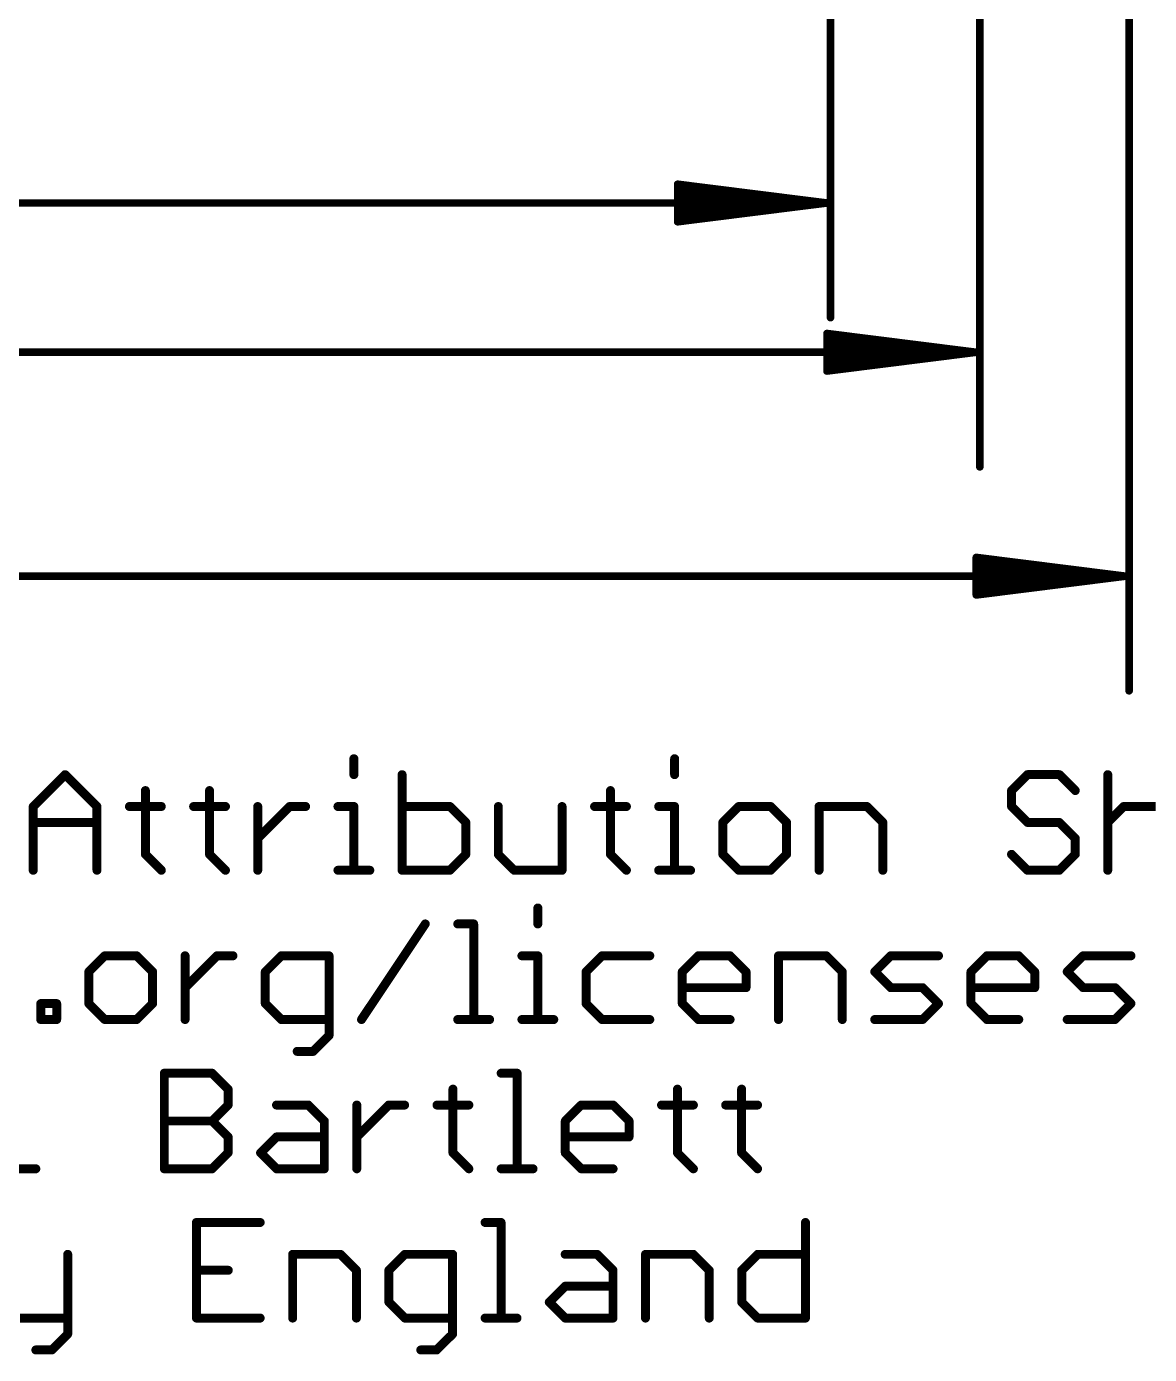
# Model space of a CAD drawing. Extents: x -32 to 75, y -23 to 37.
# Drawn here: x 24.42 to 43.53, y -23.4 to -0.81 of the extents above; entities that cross this region are included whole.
import ezdxf

# ---------------------------------------------------------------- set-up
doc = ezdxf.new("R2010")
doc.units = 0
doc.layers.add('47', color=253, linetype='CONTINUOUS')
doc.layers.add('51', color=53, linetype='CONTINUOUS')

msp = doc.modelspace()

# ---------------------------------------------------------------- linework, layer by layer
at = {"layer": '47', "const_width": 0.13}
for points in [[(38.1, 0), (38.1, -5.76)], [(40.64, 0), (40.64, -8.3)], [(43.18, 0), (43.18, -12.11)], [(38.035, -3.81), (35.5, -3.4908)], [(35.5, -3.4908), (35.5, -4.1292)], [(38.035, -3.81), (35.5, -3.55)], [(38.035, -3.81), (35.5, -3.68)], [(0.065, -3.81), (38.035, -3.81)], [(35.5, -4.1292), (38.035, -3.81)], [(35.5, -3.94), (38.035, -3.81)], [(35.5, -4.07), (38.035, -3.81)], [(40.575, -6.35), (38.04, -6.0308)], [(38.04, -6.0308), (38.04, -6.6692)], [(40.575, -6.35), (38.04, -6.09)], [(0.065, -6.35), (40.575, -6.35)], [(40.575, -6.35), (38.04, -6.22)], [(38.04, -6.6692), (40.575, -6.35)], [(38.04, -6.48), (40.575, -6.35)], [(38.04, -6.61), (40.575, -6.35)], [(43.115, -10.16), (40.58, -9.8408)], [(40.58, -9.8408), (40.58, -10.4792)], [(43.115, -10.16), (40.58, -9.9)], [(0.065, -10.16), (43.115, -10.16)], [(43.115, -10.16), (40.58, -10.03)], [(40.58, -10.4792), (43.115, -10.16)], [(40.58, -10.29), (43.115, -10.16)], [(40.58, -10.42), (43.115, -10.16)]]:
    msp.add_lwpolyline(points, dxfattribs=at)
at = {"layer": '47', "const_width": 0.065}
for points in [[(35.5041, -3.4585, 1), (35.4959, -3.523)], [(35.5325, -3.4908, 1), (35.4675, -3.4908)], [(35.5033, -3.5177, 1), (35.4967, -3.5823)], [(35.5017, -3.6475, 1), (35.4983, -3.7125)], [(38.0391, -3.8422, 1), (38.0309, -3.7778)], [(38.0309, -3.8422, 1), (38.0391, -3.7778)], [(38.0383, -3.8423, 1), (38.0317, -3.7777)], [(38.0317, -3.8423, 1), (38.0383, -3.7777)], [(38.0333, -3.8425, 1), (38.0367, -3.7775)], [(38.0367, -3.8425, 1), (38.0333, -3.7775)], [(38.035, -3.8425, 1), (38.035, -3.7775)], [(35.4983, -3.9075, 1), (35.5017, -3.9725)], [(35.4967, -4.0377, 1), (35.5033, -4.1023)], [(35.4959, -4.097, 1), (35.5041, -4.1615)], [(35.4675, -4.1292, 1), (35.5325, -4.1292)], [(38.0675, -5.76, 1), (38.1325, -5.76)], [(38.0441, -5.9985, 1), (38.0359, -6.063)], [(38.0725, -6.0308, 1), (38.0075, -6.0308)], [(38.0433, -6.0577, 1), (38.0367, -6.1223)], [(38.0417, -6.1875, 1), (38.0383, -6.2525)], [(40.5791, -6.3822, 1), (40.5709, -6.3178)], [(40.5709, -6.3822, 1), (40.5791, -6.3178)], [(40.5783, -6.3823, 1), (40.5717, -6.3177)], [(40.5717, -6.3823, 1), (40.5783, -6.3177)], [(40.5733, -6.3825, 1), (40.5767, -6.3175)], [(40.5767, -6.3825, 1), (40.5733, -6.3175)], [(40.575, -6.3825, 1), (40.575, -6.3175)], [(38.0383, -6.4475, 1), (38.0417, -6.5125)], [(38.0367, -6.5777, 1), (38.0433, -6.6423)], [(38.0359, -6.637, 1), (38.0441, -6.7015)], [(38.0075, -6.6692, 1), (38.0725, -6.6692)], [(40.6075, -8.3, 1), (40.6725, -8.3)], [(40.5841, -9.8085, 1), (40.5759, -9.873)], [(40.6125, -9.8408, 1), (40.5475, -9.8408)], [(40.5833, -9.8677, 1), (40.5767, -9.9323)], [(40.5817, -9.9975, 1), (40.5783, -10.0625)], [(43.1191, -10.1922, 1), (43.1109, -10.1278)], [(43.1109, -10.1922, 1), (43.1191, -10.1278)], [(43.1183, -10.1923, 1), (43.1117, -10.1277)], [(43.1117, -10.1923, 1), (43.1183, -10.1277)], [(43.1133, -10.1925, 1), (43.1167, -10.1275)], [(43.1167, -10.1925, 1), (43.1133, -10.1275)], [(43.115, -10.1925, 1), (43.115, -10.1275)], [(40.5783, -10.2575, 1), (40.5817, -10.3225)], [(40.5767, -10.3877, 1), (40.5833, -10.4523)], [(40.5759, -10.447, 1), (40.5841, -10.5115)], [(40.5475, -10.4792, 1), (40.6125, -10.4792)], [(43.1475, -12.11, 1), (43.2125, -12.11)]]:
    msp.add_lwpolyline(points, format="xyb", dxfattribs=at)
at = {"layer": '51', "const_width": 0.1524}
for points in [[(29.9907, -13.2656), (29.9907, -13.5368)], [(35.4479, -13.2656), (35.4479, -13.5368)], [(24.5352, -14.0791), (25.0776, -13.5368)], [(25.0776, -13.5368), (25.6199, -14.0791)], [(30.811, -13.5368), (30.811, -15.1638)], [(41.4508, -13.5368), (41.1797, -13.808)], [(41.9931, -13.5368), (41.4508, -13.5368)], [(42.2643, -13.808), (41.9931, -13.5368)], [(42.8168, -13.5368), (42.8168, -15.1638)], [(26.4436, -13.808), (26.4436, -14.8926)], [(27.535, -13.808), (27.535, -14.8926)], [(34.3565, -13.808), (34.3565, -14.8926)], [(41.1797, -13.808), (41.1797, -14.0791)], [(24.5352, -15.1638), (24.5352, -14.0791)], [(25.6199, -14.0791), (25.6199, -15.1638)], [(26.1724, -14.0791), (26.7147, -14.0791)], [(27.2638, -14.0791), (27.8062, -14.0791)], [(28.3553, -15.1638), (28.3553, -14.0791)], [(28.3553, -14.6215), (28.8976, -14.0791)], [(28.8976, -14.0791), (29.1688, -14.0791)], [(29.7196, -14.0791), (29.9907, -14.0791)], [(29.9907, -14.0791), (29.9907, -15.1638)], [(31.6245, -14.0791), (30.811, -14.0791)], [(31.8957, -14.3503), (31.6245, -14.0791)], [(32.4482, -14.0791), (32.4482, -14.8926)], [(33.5328, -15.1638), (33.5328, -14.0791)], [(34.0853, -14.0791), (34.6276, -14.0791)], [(35.1767, -14.0791), (35.4479, -14.0791)], [(35.4479, -14.0791), (35.4479, -15.1638)], [(36.5393, -14.0791), (36.2682, -14.3503)], [(37.0817, -14.0791), (36.5393, -14.0791)], [(37.3528, -14.3503), (37.0817, -14.0791)], [(37.9053, -15.1638), (37.9053, -14.0791)], [(37.9053, -14.0791), (38.7188, -14.0791)], [(38.7188, -14.0791), (38.99, -14.3503)], [(41.1797, -14.0791), (41.4508, -14.3503)], [(42.8168, -14.3503), (43.088, -14.0791)], [(43.088, -14.0791), (43.6303, -14.0791)], [(24.5352, -14.3503), (25.6199, -14.3503)], [(31.8957, -14.8926), (31.8957, -14.3503)], [(36.2682, -14.3503), (36.2682, -14.8926)], [(37.3528, -14.8926), (37.3528, -14.3503)], [(38.99, -14.3503), (38.99, -15.1638)], [(41.4508, -14.3503), (41.9931, -14.3503)], [(41.9931, -14.3503), (42.2643, -14.6215)], [(42.2643, -14.6215), (42.2643, -14.8926)], [(26.4436, -14.8926), (26.7147, -15.1638)], [(27.535, -14.8926), (27.8062, -15.1638)], [(31.6245, -15.1638), (31.8957, -14.8926)], [(32.4482, -14.8926), (32.7193, -15.1638)], [(34.3565, -14.8926), (34.6276, -15.1638)], [(36.2682, -14.8926), (36.5393, -15.1638)], [(37.0817, -15.1638), (37.3528, -14.8926)], [(41.4508, -15.1638), (41.1797, -14.8926)], [(42.2643, -14.8926), (41.9931, -15.1638)], [(29.7196, -15.1638), (30.2619, -15.1638)], [(30.811, -15.1638), (31.6245, -15.1638)], [(32.7193, -15.1638), (33.5328, -15.1638)], [(35.1767, -15.1638), (35.7191, -15.1638)], [(36.5393, -15.1638), (37.0817, -15.1638)], [(41.9931, -15.1638), (41.4508, -15.1638)], [(33.1206, -15.8056), (33.1206, -16.0768)], [(30.1208, -17.7038), (31.2055, -16.0768)], [(31.758, -16.0768), (32.0291, -16.0768)], [(32.0291, -16.0768), (32.0291, -17.7038)], [(25.7534, -16.6191), (25.4822, -16.8903)], [(26.2957, -16.6191), (25.7534, -16.6191)], [(26.5669, -16.8903), (26.2957, -16.6191)], [(27.1194, -17.7038), (27.1194, -16.6191)], [(27.1194, -17.1615), (27.6617, -16.6191)], [(27.6617, -16.6191), (27.9329, -16.6191)], [(28.7548, -16.6191), (28.4837, -16.8903)], [(29.5683, -16.6191), (28.7548, -16.6191)], [(29.5683, -17.975), (29.5683, -16.6191)], [(32.8494, -16.6191), (33.1206, -16.6191)], [(33.1206, -16.6191), (33.1206, -17.7038)], [(34.212, -16.6191), (33.9409, -16.8903)], [(35.0255, -16.6191), (34.212, -16.6191)], [(35.578, -16.8903), (35.8492, -16.6191)], [(35.8492, -16.6191), (36.3915, -16.6191)], [(36.3915, -16.6191), (36.6627, -16.8903)], [(37.2152, -17.7038), (37.2152, -16.6191)], [(37.2152, -16.6191), (38.0287, -16.6191)], [(38.0287, -16.6191), (38.2998, -16.8903)], [(38.8523, -16.8903), (39.1235, -16.6191)], [(39.1235, -16.6191), (39.937, -16.6191)], [(40.4895, -16.8903), (40.7606, -16.6191)], [(40.7606, -16.6191), (41.303, -16.6191)], [(41.303, -16.6191), (41.5741, -16.8903)], [(42.1266, -16.8903), (42.3978, -16.6191)], [(42.3978, -16.6191), (43.2113, -16.6191)], [(25.4822, -16.8903), (25.4822, -17.4326)], [(26.5669, -17.4326), (26.5669, -16.8903)], [(28.4837, -16.8903), (28.4837, -17.4326)], [(33.9409, -16.8903), (33.9409, -17.4326)], [(35.578, -17.4326), (35.578, -16.8903)], [(36.6627, -16.8903), (36.6627, -17.1615)], [(38.2998, -16.8903), (38.2998, -17.7038)], [(39.1235, -17.1615), (38.8523, -16.8903)], [(40.4895, -17.4326), (40.4895, -16.8903)], [(41.5741, -16.8903), (41.5741, -17.1615)], [(42.3978, -17.1615), (42.1266, -16.8903)], [(36.6627, -17.1615), (35.578, -17.1615)], [(39.6658, -17.1615), (39.1235, -17.1615)], [(39.937, -17.4326), (39.6658, -17.1615)], [(41.5741, -17.1615), (40.4895, -17.1615)], [(42.9401, -17.1615), (42.3978, -17.1615)], [(43.2113, -17.4326), (42.9401, -17.1615)], [(24.6636, -17.7038), (24.6636, -17.4326)], [(24.6636, -17.4326), (24.9348, -17.4326)], [(24.9348, -17.4326), (24.9348, -17.7038)], [(25.4822, -17.4326), (25.7534, -17.7038)], [(26.2957, -17.7038), (26.5669, -17.4326)], [(28.4837, -17.4326), (28.7548, -17.7038)], [(33.9409, -17.4326), (34.212, -17.7038)], [(35.8492, -17.7038), (35.578, -17.4326)], [(39.6658, -17.7038), (39.937, -17.4326)], [(40.7606, -17.7038), (40.4895, -17.4326)], [(42.9401, -17.7038), (43.2113, -17.4326)], [(24.9348, -17.7038), (24.6636, -17.7038)], [(25.7534, -17.7038), (26.2957, -17.7038)], [(28.7548, -17.7038), (29.5683, -17.7038)], [(31.758, -17.7038), (32.3003, -17.7038)], [(32.8494, -17.7038), (33.3917, -17.7038)], [(34.212, -17.7038), (35.0255, -17.7038)], [(36.3915, -17.7038), (35.8492, -17.7038)], [(38.8523, -17.7038), (39.6658, -17.7038)], [(41.303, -17.7038), (40.7606, -17.7038)], [(42.1266, -17.7038), (42.9401, -17.7038)], [(29.2972, -18.2461), (29.5683, -17.975)], [(29.026, -18.2461), (29.2972, -18.2461)], [(26.7663, -20.2438), (26.7663, -18.6168)], [(26.7663, -18.6168), (27.5798, -18.6168)], [(27.5798, -18.6168), (27.8509, -18.888)], [(32.4963, -18.6168), (32.7675, -18.6168)], [(32.7675, -18.6168), (32.7675, -20.2438)], [(27.8509, -18.888), (27.8509, -19.1591)], [(31.676, -18.888), (31.676, -19.9726)], [(35.4961, -18.888), (35.4961, -19.9726)], [(36.5875, -18.888), (36.5875, -19.9726)], [(27.8509, -19.1591), (27.5798, -19.4303)], [(28.6746, -19.1591), (29.2169, -19.1591)], [(29.2169, -19.1591), (29.4881, -19.4303)], [(30.0406, -20.2438), (30.0406, -19.1591)], [(30.0406, -19.7015), (30.5829, -19.1591)], [(30.5829, -19.1591), (30.8541, -19.1591)], [(31.4049, -19.1591), (31.9472, -19.1591)], [(33.5877, -19.4303), (33.8589, -19.1591)], [(33.8589, -19.1591), (34.4012, -19.1591)], [(34.4012, -19.1591), (34.6724, -19.4303)], [(35.2249, -19.1591), (35.7672, -19.1591)], [(36.3163, -19.1591), (36.8587, -19.1591)], [(26.7663, -19.4303), (27.5798, -19.4303)], [(27.5798, -19.4303), (27.8509, -19.7015)], [(29.4881, -19.4303), (29.4881, -20.2438)], [(33.5877, -19.9726), (33.5877, -19.4303)], [(34.6724, -19.4303), (34.6724, -19.7015)], [(27.8509, -19.7015), (27.8509, -19.9726)], [(28.4034, -19.9726), (28.6746, -19.7015)], [(28.6746, -19.7015), (29.4881, -19.7015)], [(34.6724, -19.7015), (33.5877, -19.7015)], [(27.8509, -19.9726), (27.5798, -20.2438)], [(28.6746, -20.2438), (28.4034, -19.9726)], [(31.676, -19.9726), (31.9472, -20.2438)], [(33.8589, -20.2438), (33.5877, -19.9726)], [(35.4961, -19.9726), (35.7672, -20.2438)], [(36.5875, -19.9726), (36.8587, -20.2438)], [(24.0377, -20.2438), (24.58, -20.2438)], [(27.5798, -20.2438), (26.7663, -20.2438)], [(29.4881, -20.2438), (28.6746, -20.2438)], [(32.4963, -20.2438), (33.0386, -20.2438)], [(34.4012, -20.2438), (33.8589, -20.2438)], [(28.3966, -21.1568), (27.312, -21.1568)], [(27.312, -21.1568), (27.312, -22.7838)], [(32.2234, -21.1568), (32.4946, -21.1568)], [(32.4946, -21.1568), (32.4946, -22.7838)], [(37.6739, -21.1568), (37.6739, -22.7838)], [(25.1223, -21.6991), (25.1223, -23.055)], [(28.9491, -22.7838), (28.9491, -21.6991)], [(28.9491, -21.6991), (29.7626, -21.6991)], [(29.7626, -21.6991), (30.0338, -21.9703)], [(30.8575, -21.6991), (30.5863, -21.9703)], [(31.671, -21.6991), (30.8575, -21.6991)], [(31.671, -23.055), (31.671, -21.6991)], [(33.5861, -21.6991), (34.1284, -21.6991)], [(34.1284, -21.6991), (34.3995, -21.9703)], [(34.952, -22.7838), (34.952, -21.6991)], [(34.952, -21.6991), (35.7655, -21.6991)], [(35.7655, -21.6991), (36.0367, -21.9703)], [(36.5892, -21.9703), (36.8604, -21.6991)], [(36.8604, -21.6991), (37.6739, -21.6991)], [(27.312, -21.9703), (27.8543, -21.9703)], [(30.0338, -21.9703), (30.0338, -22.7838)], [(30.5863, -21.9703), (30.5863, -22.5126)], [(34.3995, -21.9703), (34.3995, -22.7838)], [(36.0367, -21.9703), (36.0367, -22.7838)], [(36.5892, -22.5126), (36.5892, -21.9703)], [(33.3149, -22.5126), (33.5861, -22.2415)], [(33.5861, -22.2415), (34.3995, -22.2415)], [(30.5863, -22.5126), (30.8575, -22.7838)], [(33.5861, -22.7838), (33.3149, -22.5126)], [(36.8604, -22.7838), (36.5892, -22.5126)], [(24.3088, -22.7838), (25.1223, -22.7838)], [(27.312, -22.7838), (28.3966, -22.7838)], [(30.8575, -22.7838), (31.671, -22.7838)], [(32.2234, -22.7838), (32.7658, -22.7838)], [(34.3995, -22.7838), (33.5861, -22.7838)], [(37.6739, -22.7838), (36.8604, -22.7838)], [(25.1223, -23.055), (24.8512, -23.3261)], [(31.3998, -23.3261), (31.671, -23.055)], [(24.8512, -23.3261), (24.58, -23.3261)], [(31.1286, -23.3261), (31.3998, -23.3261)]]:
    msp.add_lwpolyline(points, dxfattribs=at)
at = {"layer": '51', "const_width": 0.0762}
for points in [[(30.0288, -13.2656, 1), (29.9526, -13.2656)], [(35.486, -13.2656, 1), (35.4098, -13.2656)], [(25.1045, -13.5099, 1), (25.0506, -13.5638)], [(25.1045, -13.5638, 1), (25.0506, -13.5099)], [(29.9526, -13.5368, 1), (30.0288, -13.5368)], [(30.8491, -13.5368, 1), (30.7729, -13.5368)], [(35.4098, -13.5368, 1), (35.486, -13.5368)], [(41.4508, -13.4987, 1), (41.4508, -13.5749)], [(41.4778, -13.5638, 1), (41.4239, -13.5099)], [(42.0201, -13.5099, 1), (41.9662, -13.5638)], [(41.9931, -13.5749, 1), (41.9931, -13.4987)], [(42.8549, -13.5368, 1), (42.7787, -13.5368)], [(26.4817, -13.808, 1), (26.4055, -13.808)], [(27.5731, -13.808, 1), (27.4969, -13.808)], [(34.3946, -13.808, 1), (34.3184, -13.808)], [(41.1527, -13.781, 1), (41.2066, -13.8349)], [(41.2178, -13.808, 1), (41.1416, -13.808)], [(42.2374, -13.8349, 1), (42.2913, -13.781)], [(24.5733, -14.0791, 1), (24.4971, -14.0791)], [(25.658, -14.0791, 1), (25.5818, -14.0791)], [(26.1724, -14.041, 1), (26.1724, -14.1172)], [(26.7147, -14.1172, 1), (26.7147, -14.041)], [(27.2638, -14.041, 1), (27.2638, -14.1172)], [(27.8062, -14.1172, 1), (27.8062, -14.041)], [(28.3934, -14.0791, 1), (28.3172, -14.0791)], [(28.8976, -14.041, 1), (28.8976, -14.1172)], [(28.9245, -14.1061, 1), (28.8706, -14.0522)], [(29.1688, -14.1172, 1), (29.1688, -14.041)], [(29.7196, -14.041, 1), (29.7196, -14.1172)], [(30.0288, -14.0791, 1), (29.9526, -14.0791)], [(29.9907, -14.1172, 1), (29.9907, -14.041)], [(30.811, -14.041, 1), (30.811, -14.1172)], [(31.6514, -14.0522, 1), (31.5975, -14.1061)], [(31.6245, -14.1172, 1), (31.6245, -14.041)], [(32.4863, -14.0791, 1), (32.4101, -14.0791)], [(33.5709, -14.0791, 1), (33.4947, -14.0791)], [(34.0853, -14.041, 1), (34.0853, -14.1172)], [(34.6276, -14.1172, 1), (34.6276, -14.041)], [(35.1767, -14.041, 1), (35.1767, -14.1172)], [(35.486, -14.0791, 1), (35.4098, -14.0791)], [(35.4479, -14.1172, 1), (35.4479, -14.041)], [(36.5393, -14.041, 1), (36.5393, -14.1172)], [(36.5663, -14.1061, 1), (36.5124, -14.0522)], [(37.1086, -14.0522, 1), (37.0547, -14.1061)], [(37.0817, -14.1172, 1), (37.0817, -14.041)], [(37.9434, -14.0791, 1), (37.8672, -14.0791)], [(37.9053, -14.041, 1), (37.9053, -14.1172)], [(38.7458, -14.0522, 1), (38.6919, -14.1061)], [(38.7188, -14.1172, 1), (38.7188, -14.041)], [(41.2066, -14.0522, 1), (41.1527, -14.1061)], [(43.088, -14.041, 1), (43.088, -14.1172)], [(43.1149, -14.1061, 1), (43.061, -14.0522)], [(24.5083, -14.0522, 1), (24.5622, -14.1061)], [(25.5929, -14.1061, 1), (25.6468, -14.0522)], [(41.1416, -14.0791, 1), (41.2178, -14.0791)], [(24.5352, -14.3122, 1), (24.5352, -14.3884)], [(25.6199, -14.3884, 1), (25.6199, -14.3122)], [(31.9338, -14.3503, 1), (31.8576, -14.3503)], [(31.8687, -14.3772, 1), (31.9226, -14.3234)], [(36.3063, -14.3503, 1), (36.2301, -14.3503)], [(36.2412, -14.3234, 1), (36.2951, -14.3772)], [(37.3909, -14.3503, 1), (37.3147, -14.3503)], [(37.3259, -14.3772, 1), (37.3798, -14.3234)], [(39.0281, -14.3503, 1), (38.9519, -14.3503)], [(38.9631, -14.3772, 1), (39.0169, -14.3234)], [(41.4508, -14.3122, 1), (41.4508, -14.3884)], [(41.4239, -14.3772, 1), (41.4778, -14.3234)], [(42.0201, -14.3234, 1), (41.9662, -14.3772)], [(41.9931, -14.3884, 1), (41.9931, -14.3122)], [(42.7899, -14.3234, 1), (42.8438, -14.3772)], [(28.3283, -14.5945, 1), (28.3822, -14.6484)], [(42.3024, -14.6215, 1), (42.2262, -14.6215)], [(42.2374, -14.6484, 1), (42.2913, -14.5945)], [(26.4705, -14.8657, 1), (26.4166, -14.9196)], [(26.4055, -14.8926, 1), (26.4817, -14.8926)], [(27.5619, -14.8657, 1), (27.508, -14.9196)], [(27.4969, -14.8926, 1), (27.5731, -14.8926)], [(31.8576, -14.8926, 1), (31.9338, -14.8926)], [(31.9226, -14.9196, 1), (31.8687, -14.8657)], [(32.4751, -14.8657, 1), (32.4212, -14.9196)], [(32.4101, -14.8926, 1), (32.4863, -14.8926)], [(34.3834, -14.8657, 1), (34.3295, -14.9196)], [(34.3184, -14.8926, 1), (34.3946, -14.8926)], [(36.2951, -14.8657, 1), (36.2412, -14.9196)], [(36.2301, -14.8926, 1), (36.3063, -14.8926)], [(37.3147, -14.8926, 1), (37.3909, -14.8926)], [(37.3798, -14.9196, 1), (37.3259, -14.8657)], [(41.2066, -14.8657, 1), (41.1527, -14.9196)], [(42.2262, -14.8926, 1), (42.3024, -14.8926)], [(42.2913, -14.9196, 1), (42.2374, -14.8657)], [(24.4971, -15.1638, 1), (24.5733, -15.1638)], [(25.5818, -15.1638, 1), (25.658, -15.1638)], [(26.6878, -15.1907, 1), (26.7417, -15.1369)], [(27.7792, -15.1907, 1), (27.8331, -15.1369)], [(28.3172, -15.1638, 1), (28.3934, -15.1638)], [(29.7196, -15.1257, 1), (29.7196, -15.2019)], [(29.9526, -15.1638, 1), (30.0288, -15.1638)], [(30.2619, -15.2019, 1), (30.2619, -15.1257)], [(30.811, -15.1257, 1), (30.811, -15.2019)], [(30.7729, -15.1638, 1), (30.8491, -15.1638)], [(31.5976, -15.1369, 1), (31.6514, -15.1907)], [(31.6245, -15.2019, 1), (31.6245, -15.1257)], [(32.7193, -15.1257, 1), (32.7193, -15.2019)], [(32.6924, -15.1907, 1), (32.7463, -15.1369)], [(33.4947, -15.1638, 1), (33.5709, -15.1638)], [(33.5328, -15.2019, 1), (33.5328, -15.1257)], [(34.6007, -15.1907, 1), (34.6546, -15.1369)], [(35.1767, -15.1257, 1), (35.1767, -15.2019)], [(35.4098, -15.1638, 1), (35.486, -15.1638)], [(35.7191, -15.2019, 1), (35.7191, -15.1257)], [(36.5393, -15.1257, 1), (36.5393, -15.2019)], [(36.5124, -15.1907, 1), (36.5663, -15.1369)], [(37.0547, -15.1369, 1), (37.1086, -15.1907)], [(37.0817, -15.2019, 1), (37.0817, -15.1257)], [(37.8672, -15.1638, 1), (37.9434, -15.1638)], [(38.9519, -15.1638, 1), (39.0281, -15.1638)], [(41.4508, -15.1257, 1), (41.4508, -15.2019)], [(41.4239, -15.1907, 1), (41.4778, -15.1369)], [(41.9662, -15.1369, 1), (42.0201, -15.1907)], [(41.9931, -15.2019, 1), (41.9931, -15.1257)], [(42.7787, -15.1638, 1), (42.8549, -15.1638)], [(33.1587, -15.8056, 1), (33.0825, -15.8056)], [(31.2372, -16.0979, 1), (31.1738, -16.0557)], [(31.758, -16.0387, 1), (31.758, -16.1149)], [(32.0672, -16.0768, 1), (31.991, -16.0768)], [(32.0291, -16.1149, 1), (32.0291, -16.0387)], [(33.0825, -16.0768, 1), (33.1587, -16.0768)], [(25.7534, -16.581, 1), (25.7534, -16.6572)], [(25.7803, -16.6461, 1), (25.7264, -16.5922)], [(26.3227, -16.5922, 1), (26.2688, -16.6461)], [(26.2957, -16.6572, 1), (26.2957, -16.581)], [(27.1575, -16.6191, 1), (27.0813, -16.6191)], [(27.6617, -16.581, 1), (27.6617, -16.6572)], [(27.6886, -16.6461, 1), (27.6348, -16.5922)], [(27.9329, -16.6572, 1), (27.9329, -16.581)], [(28.7548, -16.581, 1), (28.7548, -16.6572)], [(28.7818, -16.6461, 1), (28.7279, -16.5922)], [(29.6064, -16.6191, 1), (29.5302, -16.6191)], [(29.5683, -16.6572, 1), (29.5683, -16.581)], [(32.8494, -16.581, 1), (32.8494, -16.6572)], [(33.1587, -16.6191, 1), (33.0825, -16.6191)], [(33.1206, -16.6572, 1), (33.1206, -16.581)], [(34.212, -16.581, 1), (34.212, -16.6572)], [(34.239, -16.6461, 1), (34.1851, -16.5922)], [(35.0255, -16.6572, 1), (35.0255, -16.581)], [(35.8492, -16.581, 1), (35.8492, -16.6572)], [(35.8761, -16.6461, 1), (35.8222, -16.5922)], [(36.4184, -16.5922, 1), (36.3646, -16.6461)], [(36.3915, -16.6572, 1), (36.3915, -16.581)], [(37.2533, -16.6191, 1), (37.1771, -16.6191)], [(37.2152, -16.581, 1), (37.2152, -16.6572)], [(38.0556, -16.5922, 1), (38.0017, -16.6461)], [(38.0287, -16.6572, 1), (38.0287, -16.581)], [(39.1235, -16.581, 1), (39.1235, -16.6572)], [(39.1504, -16.6461, 1), (39.0965, -16.5922)], [(39.937, -16.6572, 1), (39.937, -16.581)], [(40.7606, -16.581, 1), (40.7606, -16.6572)], [(40.7876, -16.6461, 1), (40.7337, -16.5922)], [(41.3299, -16.5922, 1), (41.276, -16.6461)], [(41.303, -16.6572, 1), (41.303, -16.581)], [(42.3978, -16.581, 1), (42.3978, -16.6572)], [(42.4247, -16.6461, 1), (42.3709, -16.5922)], [(43.2113, -16.6572, 1), (43.2113, -16.581)], [(25.5203, -16.8903, 1), (25.4441, -16.8903)], [(25.4553, -16.8634, 1), (25.5092, -16.9172)], [(26.605, -16.8903, 1), (26.5288, -16.8903)], [(26.5399, -16.9172, 1), (26.5938, -16.8634)], [(28.5218, -16.8903, 1), (28.4456, -16.8903)], [(28.4567, -16.8634, 1), (28.5106, -16.9172)], [(33.979, -16.8903, 1), (33.9028, -16.8903)], [(33.9139, -16.8634, 1), (33.9678, -16.9172)], [(35.6161, -16.8903, 1), (35.5399, -16.8903)], [(35.5511, -16.8634, 1), (35.605, -16.9172)], [(36.7008, -16.8903, 1), (36.6246, -16.8903)], [(36.6357, -16.9172, 1), (36.6896, -16.8634)], [(38.3379, -16.8903, 1), (38.2617, -16.8903)], [(38.2729, -16.9172, 1), (38.3268, -16.8634)], [(38.8793, -16.8634, 1), (38.8254, -16.9172)], [(38.8254, -16.8634, 1), (38.8793, -16.9172)], [(40.5276, -16.8903, 1), (40.4514, -16.8903)], [(40.4625, -16.8634, 1), (40.5164, -16.9172)], [(41.6122, -16.8903, 1), (41.536, -16.8903)], [(41.5472, -16.9172, 1), (41.6011, -16.8634)], [(42.1536, -16.8634, 1), (42.0997, -16.9172)], [(42.0997, -16.8634, 1), (42.1536, -16.9172)], [(27.0924, -17.1345, 1), (27.1463, -17.1884)], [(35.578, -17.1234, 1), (35.578, -17.1996)], [(36.6246, -17.1615, 1), (36.7008, -17.1615)], [(36.6627, -17.1996, 1), (36.6627, -17.1234)], [(39.1235, -17.1234, 1), (39.1235, -17.1996)], [(39.0965, -17.1884, 1), (39.1504, -17.1345)], [(39.6928, -17.1345, 1), (39.6389, -17.1884)], [(39.6658, -17.1996, 1), (39.6658, -17.1234)], [(40.4895, -17.1234, 1), (40.4895, -17.1996)], [(41.536, -17.1615, 1), (41.6122, -17.1615)], [(41.5741, -17.1996, 1), (41.5741, -17.1234)], [(42.3978, -17.1234, 1), (42.3978, -17.1996)], [(42.3709, -17.1884, 1), (42.4247, -17.1345)], [(42.9671, -17.1345, 1), (42.9132, -17.1884)], [(42.9401, -17.1996, 1), (42.9401, -17.1234)], [(24.7017, -17.4326, 1), (24.6255, -17.4326)], [(24.6636, -17.3945, 1), (24.6636, -17.4707)], [(24.9729, -17.4326, 1), (24.8967, -17.4326)], [(24.9348, -17.4707, 1), (24.9348, -17.3945)], [(25.5092, -17.4057, 1), (25.4553, -17.4596)], [(25.4441, -17.4326, 1), (25.5203, -17.4326)], [(26.5288, -17.4326, 1), (26.605, -17.4326)], [(26.5938, -17.4596, 1), (26.5399, -17.4057)], [(28.5106, -17.4057, 1), (28.4567, -17.4596)], [(28.4456, -17.4326, 1), (28.5218, -17.4326)], [(33.9678, -17.4057, 1), (33.9139, -17.4596)], [(33.9028, -17.4326, 1), (33.979, -17.4326)], [(35.605, -17.4057, 1), (35.5511, -17.4596)], [(35.5399, -17.4326, 1), (35.6161, -17.4326)], [(39.9639, -17.4596, 1), (39.91, -17.4057)], [(39.91, -17.4596, 1), (39.9639, -17.4057)], [(40.5164, -17.4057, 1), (40.4625, -17.4596)], [(40.4514, -17.4326, 1), (40.5276, -17.4326)], [(43.2382, -17.4596, 1), (43.1844, -17.4057)], [(43.1844, -17.4596, 1), (43.2382, -17.4057)], [(24.6636, -17.6657, 1), (24.6636, -17.7419)], [(24.6255, -17.7038, 1), (24.7017, -17.7038)], [(24.8967, -17.7038, 1), (24.9729, -17.7038)], [(24.9348, -17.7419, 1), (24.9348, -17.6657)], [(25.7534, -17.6657, 1), (25.7534, -17.7419)], [(25.7264, -17.7307, 1), (25.7803, -17.6769)], [(26.2688, -17.6769, 1), (26.3226, -17.7307)], [(26.2957, -17.7419, 1), (26.2957, -17.6657)], [(27.0813, -17.7038, 1), (27.1575, -17.7038)], [(28.7548, -17.6657, 1), (28.7548, -17.7419)], [(28.7279, -17.7307, 1), (28.7818, -17.6769)], [(29.5683, -17.7419, 1), (29.5683, -17.6657)], [(30.0891, -17.6827, 1), (30.1525, -17.7249)], [(31.758, -17.6657, 1), (31.758, -17.7419)], [(31.991, -17.7038, 1), (32.0672, -17.7038)], [(32.3003, -17.7419, 1), (32.3003, -17.6657)], [(32.8494, -17.6657, 1), (32.8494, -17.7419)], [(33.0825, -17.7038, 1), (33.1587, -17.7038)], [(33.3917, -17.7419, 1), (33.3917, -17.6657)], [(34.212, -17.6657, 1), (34.212, -17.7419)], [(34.1851, -17.7307, 1), (34.239, -17.6769)], [(35.0255, -17.7419, 1), (35.0255, -17.6657)], [(35.8492, -17.6657, 1), (35.8492, -17.7419)], [(35.8222, -17.7307, 1), (35.8761, -17.6769)], [(36.3915, -17.7419, 1), (36.3915, -17.6657)], [(37.1771, -17.7038, 1), (37.2533, -17.7038)], [(38.2617, -17.7038, 1), (38.3379, -17.7038)], [(38.8523, -17.6657, 1), (38.8523, -17.7419)], [(39.6389, -17.6769, 1), (39.6928, -17.7307)], [(39.6658, -17.7419, 1), (39.6658, -17.6657)], [(40.7606, -17.6657, 1), (40.7606, -17.7419)], [(40.7337, -17.7307, 1), (40.7876, -17.6769)], [(41.303, -17.7419, 1), (41.303, -17.6657)], [(42.1266, -17.6657, 1), (42.1266, -17.7419)], [(42.9132, -17.6769, 1), (42.9671, -17.7307)], [(42.9401, -17.7419, 1), (42.9401, -17.6657)], [(29.5302, -17.975, 1), (29.6064, -17.975)], [(29.5953, -18.0019, 1), (29.5414, -17.948)], [(29.026, -18.208, 1), (29.026, -18.2842)], [(29.2702, -18.2192, 1), (29.3241, -18.2731)], [(29.2972, -18.2842, 1), (29.2972, -18.208)], [(26.8044, -18.6168, 1), (26.7282, -18.6168)], [(26.7663, -18.5787, 1), (26.7663, -18.6549)], [(27.6067, -18.5899, 1), (27.5528, -18.6438)], [(27.5798, -18.6549, 1), (27.5798, -18.5787)], [(32.4963, -18.5787, 1), (32.4963, -18.6549)], [(32.8056, -18.6168, 1), (32.7294, -18.6168)], [(32.7675, -18.6549, 1), (32.7675, -18.5787)], [(27.889, -18.888, 1), (27.8128, -18.888)], [(27.824, -18.9149, 1), (27.8779, -18.861)], [(31.7141, -18.888, 1), (31.6379, -18.888)], [(35.5342, -18.888, 1), (35.458, -18.888)], [(36.6256, -18.888, 1), (36.5494, -18.888)], [(27.8128, -19.1591, 1), (27.889, -19.1591)], [(27.8779, -19.1861, 1), (27.824, -19.1322)], [(28.6746, -19.121, 1), (28.6746, -19.1972)], [(29.2439, -19.1322, 1), (29.19, -19.1861)], [(29.2169, -19.1972, 1), (29.2169, -19.121)], [(30.0787, -19.1591, 1), (30.0025, -19.1591)], [(30.5829, -19.121, 1), (30.5829, -19.1972)], [(30.6098, -19.1861, 1), (30.556, -19.1322)], [(30.8541, -19.1972, 1), (30.8541, -19.121)], [(31.4049, -19.121, 1), (31.4049, -19.1972)], [(31.9472, -19.1972, 1), (31.9472, -19.121)], [(33.8589, -19.121, 1), (33.8589, -19.1972)], [(33.8859, -19.1861, 1), (33.832, -19.1322)], [(34.4282, -19.1322, 1), (34.3743, -19.1861)], [(34.4012, -19.1972, 1), (34.4012, -19.121)], [(35.2249, -19.121, 1), (35.2249, -19.1972)], [(35.7672, -19.1972, 1), (35.7672, -19.121)], [(36.3163, -19.121, 1), (36.3163, -19.1972)], [(36.8587, -19.1972, 1), (36.8587, -19.121)], [(26.7663, -19.3922, 1), (26.7663, -19.4684)], [(27.6067, -19.4034, 1), (27.5528, -19.4572)], [(27.5528, -19.4034, 1), (27.6067, -19.4572)], [(27.5798, -19.4684, 1), (27.5798, -19.3922)], [(29.5262, -19.4303, 1), (29.45, -19.4303)], [(29.4611, -19.4572, 1), (29.515, -19.4034)], [(33.6258, -19.4303, 1), (33.5496, -19.4303)], [(33.5608, -19.4034, 1), (33.6147, -19.4572)], [(34.7105, -19.4303, 1), (34.6343, -19.4303)], [(34.6455, -19.4572, 1), (34.6993, -19.4034)], [(27.889, -19.7015, 1), (27.8128, -19.7015)], [(27.824, -19.7284, 1), (27.8779, -19.6745)], [(28.6746, -19.6634, 1), (28.6746, -19.7396)], [(28.7015, -19.7284, 1), (28.6476, -19.6745)], [(29.4881, -19.7396, 1), (29.4881, -19.6634)], [(30.0136, -19.6745, 1), (30.0675, -19.7284)], [(33.5877, -19.6634, 1), (33.5877, -19.7396)], [(34.6724, -19.7396, 1), (34.6724, -19.6634)], [(34.6343, -19.7015, 1), (34.7105, -19.7015)], [(27.8128, -19.9726, 1), (27.889, -19.9726)], [(27.8779, -19.9996, 1), (27.824, -19.9457)], [(28.4304, -19.9457, 1), (28.3765, -19.9996)], [(28.3765, -19.9457, 1), (28.4304, -19.9996)], [(31.703, -19.9457, 1), (31.6491, -19.9996)], [(31.6379, -19.9726, 1), (31.7141, -19.9726)], [(33.6147, -19.9457, 1), (33.5608, -19.9996)], [(33.5496, -19.9726, 1), (33.6258, -19.9726)], [(35.523, -19.9457, 1), (35.4691, -19.9996)], [(35.458, -19.9726, 1), (35.5342, -19.9726)], [(36.6144, -19.9457, 1), (36.5606, -19.9996)], [(36.5494, -19.9726, 1), (36.6256, -19.9726)], [(24.58, -20.2819, 1), (24.58, -20.2057)], [(26.7663, -20.2057, 1), (26.7663, -20.2819)], [(26.7282, -20.2438, 1), (26.8044, -20.2438)], [(27.5528, -20.2169, 1), (27.6067, -20.2707)], [(27.5798, -20.2819, 1), (27.5798, -20.2057)], [(28.6746, -20.2057, 1), (28.6746, -20.2819)], [(28.6476, -20.2707, 1), (28.7015, -20.2169)], [(29.45, -20.2438, 1), (29.5262, -20.2438)], [(29.4881, -20.2819, 1), (29.4881, -20.2057)], [(30.0025, -20.2438, 1), (30.0787, -20.2438)], [(31.9203, -20.2707, 1), (31.9741, -20.2169)], [(32.4963, -20.2057, 1), (32.4963, -20.2819)], [(32.7294, -20.2438, 1), (32.8056, -20.2438)], [(33.0386, -20.2819, 1), (33.0386, -20.2057)], [(33.8589, -20.2057, 1), (33.8589, -20.2819)], [(33.832, -20.2707, 1), (33.8859, -20.2169)], [(34.4012, -20.2819, 1), (34.4012, -20.2057)], [(35.7403, -20.2707, 1), (35.7942, -20.2169)], [(36.8317, -20.2707, 1), (36.8856, -20.2169)], [(27.312, -21.1187, 1), (27.312, -21.1949)], [(27.3501, -21.1568, 1), (27.2739, -21.1568)], [(28.3966, -21.1949, 1), (28.3966, -21.1187)], [(32.2234, -21.1187, 1), (32.2234, -21.1949)], [(32.5327, -21.1568, 1), (32.4565, -21.1568)], [(32.4946, -21.1949, 1), (32.4946, -21.1187)], [(37.712, -21.1568, 1), (37.6358, -21.1568)], [(25.1604, -21.6991, 1), (25.0842, -21.6991)], [(28.9872, -21.6991, 1), (28.911, -21.6991)], [(28.9491, -21.661, 1), (28.9491, -21.7372)], [(29.7896, -21.6722, 1), (29.7357, -21.7261)], [(29.7626, -21.7372, 1), (29.7626, -21.661)], [(30.8575, -21.661, 1), (30.8575, -21.7372)], [(30.8844, -21.7261, 1), (30.8305, -21.6722)], [(31.7091, -21.6991, 1), (31.6329, -21.6991)], [(31.671, -21.7372, 1), (31.671, -21.661)], [(33.5861, -21.661, 1), (33.5861, -21.7372)], [(34.1553, -21.6722, 1), (34.1014, -21.7261)], [(34.1284, -21.7372, 1), (34.1284, -21.661)], [(34.9901, -21.6991, 1), (34.9139, -21.6991)], [(34.952, -21.661, 1), (34.952, -21.7372)], [(35.7925, -21.6722, 1), (35.7386, -21.7261)], [(35.7655, -21.7372, 1), (35.7655, -21.661)], [(36.8604, -21.661, 1), (36.8604, -21.7372)], [(36.8873, -21.7261, 1), (36.8334, -21.6722)], [(37.6739, -21.7372, 1), (37.6739, -21.661)], [(27.312, -21.9322, 1), (27.312, -22.0084)], [(27.8543, -22.0084, 1), (27.8543, -21.9322)], [(30.0719, -21.9703, 1), (29.9957, -21.9703)], [(30.0069, -21.9972, 1), (30.0607, -21.9434)], [(30.6244, -21.9703, 1), (30.5482, -21.9703)], [(30.5594, -21.9434, 1), (30.6132, -21.9972)], [(34.4376, -21.9703, 1), (34.3614, -21.9703)], [(34.3726, -21.9972, 1), (34.4265, -21.9434)], [(36.0748, -21.9703, 1), (35.9986, -21.9703)], [(36.0098, -21.9972, 1), (36.0636, -21.9434)], [(36.6273, -21.9703, 1), (36.5511, -21.9703)], [(36.5623, -21.9434, 1), (36.6161, -21.9972)], [(33.5861, -22.2034, 1), (33.5861, -22.2796)], [(33.613, -22.2684, 1), (33.5591, -22.2145)], [(34.3995, -22.2796, 1), (34.3995, -22.2034)], [(30.6132, -22.4857, 1), (30.5594, -22.5396)], [(30.5482, -22.5126, 1), (30.6244, -22.5126)], [(33.3418, -22.4857, 1), (33.2879, -22.5396)], [(33.2879, -22.4857, 1), (33.3418, -22.5396)], [(36.6161, -22.4857, 1), (36.5623, -22.5396)], [(36.5511, -22.5126, 1), (36.6273, -22.5126)], [(25.1223, -22.8219, 1), (25.1223, -22.7457)], [(27.312, -22.7457, 1), (27.312, -22.8219)], [(27.2739, -22.7838, 1), (27.3501, -22.7838)], [(28.3966, -22.8219, 1), (28.3966, -22.7457)], [(28.911, -22.7838, 1), (28.9872, -22.7838)], [(29.9957, -22.7838, 1), (30.0719, -22.7838)], [(30.8575, -22.7457, 1), (30.8575, -22.8219)], [(30.8305, -22.8107, 1), (30.8844, -22.7569)], [(31.671, -22.8219, 1), (31.671, -22.7457)], [(32.2234, -22.7457, 1), (32.2234, -22.8219)], [(32.4565, -22.7838, 1), (32.5327, -22.7838)], [(32.7658, -22.8219, 1), (32.7658, -22.7457)], [(33.5861, -22.7457, 1), (33.5861, -22.8219)], [(33.5591, -22.8107, 1), (33.613, -22.7569)], [(34.3614, -22.7838, 1), (34.4376, -22.7838)], [(34.3995, -22.8219, 1), (34.3995, -22.7457)], [(34.9139, -22.7838, 1), (34.9901, -22.7838)], [(35.9986, -22.7838, 1), (36.0748, -22.7838)], [(36.8604, -22.7457, 1), (36.8604, -22.8219)], [(36.8334, -22.8107, 1), (36.8873, -22.7569)], [(37.6358, -22.7838, 1), (37.712, -22.7838)], [(37.6739, -22.8219, 1), (37.6739, -22.7457)], [(25.0842, -23.055, 1), (25.1604, -23.055)], [(25.1493, -23.0819, 1), (25.0954, -23.028)], [(31.6329, -23.055, 1), (31.7091, -23.055)], [(31.6979, -23.0819, 1), (31.644, -23.028)], [(24.58, -23.288, 1), (24.58, -23.3642)], [(24.8242, -23.2992, 1), (24.8781, -23.3531)], [(24.8512, -23.3642, 1), (24.8512, -23.288)], [(31.1286, -23.288, 1), (31.1286, -23.3642)], [(31.3728, -23.2992, 1), (31.4267, -23.3531)], [(31.3998, -23.3642, 1), (31.3998, -23.288)]]:
    msp.add_lwpolyline(points, format="xyb", dxfattribs=at)

doc.saveas('drawing.dxf')
